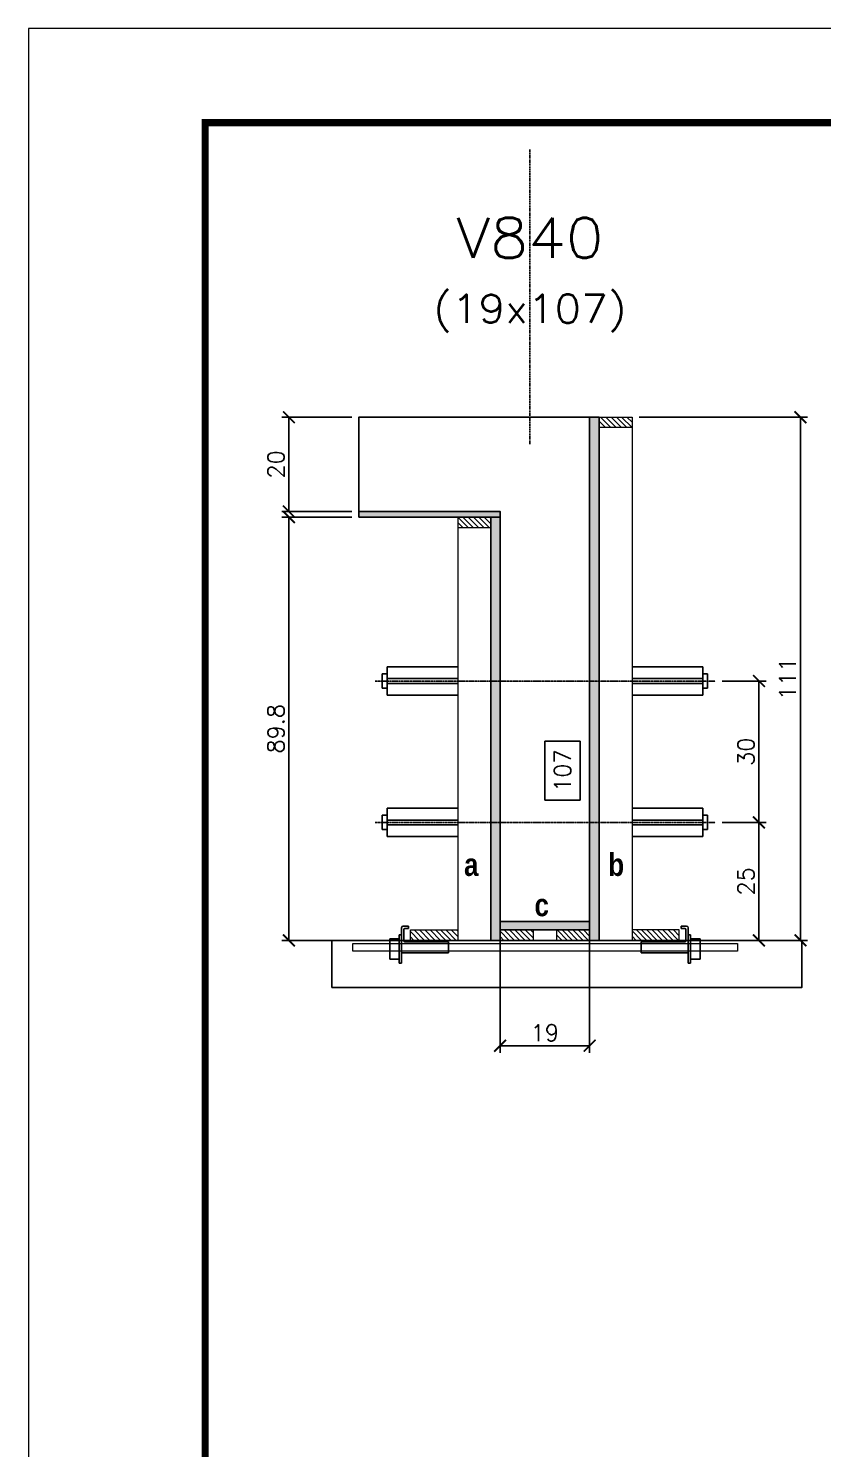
# Model space of a CAD drawing. Extents: x -20960 to -5926, y -2106 to 21915.
# Drawn here: x -12207 to -11870, y 8678 to 9281 of the extents above; entities that cross this region are included whole.
import ezdxf
from ezdxf.enums import TextEntityAlignment as Align

# ---------------------------------------------------------------- set-up
doc = ezdxf.new("R2010")
doc.units = 0
doc.linetypes.add('DASHED', pattern=[0.75, 0.5, -0.25])
doc.linetypes.add('HIDDEN', pattern=[0.375, 0.25, -0.125])
for name, color, linetype in [('barrote', 251, 'Continuous'), ('COTA', 241, 'Continuous'), ('Cota Seção (2x)', 4, 'Continuous'), ('detalhes', 4, 'Continuous'), ('Painéis', 200, 'Continuous'), ('presilha', 1, 'Continuous'), ('TENSOR', 3, 'Continuous'), ('Texto de Titulo', 7, 'Continuous'), ('Texto Qtd Sarr', 242, 'Continuous')]:
    doc.layers.add(name, color=color, linetype=linetype)
for name, color, linetype, lineweight in [('CONCRETO', 251, 'Continuous', 25), ('Folhas', 255, 'Continuous', 9), ('Hachura', 251, 'Continuous', 9), ('Madeira', 126, 'Continuous', 18), ('SARRAFO DE PRESSAO', 251, 'DASHED', 9), ('SCO-___-LAJ', 2, 'Continuous', 0), ('Texto Seção', 7, 'Continuous', 15)]:
    doc.layers.add(name, color=color, linetype=linetype, lineweight=lineweight)
doc.styles.add('Romans', font='romans.shx')
doc.styles.add('TECNICA', font='techb___.ttf', dxfattribs={"height": 10})
doc.dimstyles.new('Cota Seção (2x)', dxfattribs={"dimtxt": 7, "dimasz": 5, "dimexe": 3, "dimexo": 3, "dimgap": 2, "dimtad": 3, "dimdec": 1, "dimlfac": 0.5, "dimzin": 12, "dimdsep": 46, "dimtxsty": 'Romans', "dimblk": 'ARCHTICK', "dimcen": 0, "dimclrd": 4, "dimclre": 4, "dimclrt": 1, "dimadec": 1, "dimazin": 3, "dimtfac": 1, "dimtdec": 1, "dimtmove": 0, "dimatfit": 3, "dimldrblk": 'OBLIQUE', "dimfxl": 1, "dimtolj": 1, "dimtzin": 12, "dimarcsym": 0})
doc.dimstyles.new('Cota Seção interna', dxfattribs={"dimtxt": 7, "dimasz": 6, "dimexe": 0.18, "dimexo": 2, "dimgap": -4, "dimtad": 3, "dimdec": 1, "dimlfac": 0.5, "dimzin": 12, "dimdsep": 46, "dimtxsty": 'Romans', "dimblk": 'ARCHTICK', "dimcen": 0.09, "dimse1": 1, "dimse2": 1, "dimsd1": 1, "dimsd2": 1, "dimclrd": 180, "dimclre": 5, "dimclrt": 1, "dimadec": 0, "dimazin": 3, "dimtfac": 1, "dimtdec": 1, "dimtofl": 0, "dimtmove": 0, "dimatfit": 3, "dimldrblk": 'ARCHTICK', "dimfxl": 1, "dimtolj": 1, "dimtzin": 0, "dimarcsym": 0})
pattern_1 = [(315, (10949.8435, 664.421), (1.12253202, 1.12253202), [])]

# ---------------------------------------------------------------- blocks, each defined once
blk = doc.blocks.new('9999999999')
at = {"layer": 'Folhas'}
blk.add_lwpolyline([(98138.98, 34190.21), (99623.98, 34190.21), (99623.98, 35240.21), (98138.98, 35240.21)], close=True, dxfattribs=at)
at = {"layer": 'Folhas', "color": 30, "const_width": 3}
blk.add_lwpolyline([(98213.98, 34230.21), (99583.98, 34230.21), (99583.98, 35200.21), (98213.98, 35200.21)], close=True, dxfattribs=at)
blk = doc.blocks.new('titulo1')
at = {"layer": 'Defpoints', "color": 252, "linetype": 'HIDDEN', "ltscale": 2}
blk.add_line((0, 0), (0, 125), dxfattribs=at)
at = {"layer": 'Defpoints', "style": 'Romans', "oblique": 15}
blk.add_attdef('FOLHA', text='', height=10, dxfattribs=at).set_placement((0, 15.58), align=Align.MIDDLE_CENTER)
at = {"layer": 'Texto Qtd Sarr', "color": 3, "style": 'Romans', "oblique": 15}
for tag, height, p in [('TITULO', 17, (0, 71.45)), ('SEÇÃO', 12, (0, 41.55))]:
    blk.add_attdef(tag, text='', height=height, dxfattribs=at).set_placement(p, align=Align.MIDDLE_CENTER)
blk = doc.blocks.new('_ArchTick')
at = {"color": 0, "linetype": 'ByBlock', "const_width": 0.15}
blk.add_lwpolyline([(-0.5, -0.5), (0.5, 0.5)], dxfattribs=at)
blk = doc.blocks.new('*D1610')
at = {"layer": 'COTA', "color": 4, "lineweight": -2, "transparency": 16777216}
for p, q in [((-12069.78, 9073.66), (-12099.43, 9073.66)), ((-12096.43, 8894.06), (-12096.43, 9073.66)), ((-12047.78, 8894.06), (-12099.43, 8894.06))]:
    blk.add_line(p, q, dxfattribs=at)
at = {"layer": 'Defpoints', "color": 0, "transparency": 16777216}
for p in [(-12096.43, 9073.66), (-12066.78, 9073.66), (-12044.78, 8894.06)]:
    blk.add_point(p, dxfattribs=at)
at = {"layer": 'COTA', "color": 4, "lineweight": -2, "transparency": 16777216, "xscale": 5, "yscale": 5, "zscale": 5}
for p, rotation in [((-12096.43, 9073.66), 90), ((-12096.43, 8894.06), 270)]:
    blk.add_blockref('_ArchTick', p, dxfattribs=dict(at, rotation=rotation))
at = {"layer": 'COTA', "color": 1, "transparency": 16777216, "insert": (-12101.93, 8983.86), "char_height": 7, "attachment_point": 5, "rotation": 90, "style": 'Romans'}
blk.add_mtext('\\A1;89.8', dxfattribs=at)
blk = doc.blocks.new('_Oblique')
at = {"color": 0, "linetype": 'ByBlock', "lineweight": -2}
blk.add_line((-0.5, -0.5), (0.5, 0.5), dxfattribs=at)
blk = doc.blocks.new('*D1611')
at = {"layer": 'COTA', "color": 4, "lineweight": -2, "transparency": 16777216}
for p, q in [((-12069.78, 9116.06), (-12099.43, 9116.06)), ((-12096.43, 9116.06), (-12096.43, 9076.06)), ((-12069.78, 9076.06), (-12099.43, 9076.06))]:
    blk.add_line(p, q, dxfattribs=at)
at = {"layer": 'Defpoints', "color": 0, "transparency": 16777216}
for p in [(-12066.78, 9116.06), (-12096.43, 9076.06), (-12066.78, 9076.06)]:
    blk.add_point(p, dxfattribs=at)
at = {"layer": 'COTA', "color": 4, "lineweight": -2, "transparency": 16777216, "xscale": 5, "yscale": 5, "zscale": 5}
for p, rotation in [((-12096.43, 9116.06), 90), ((-12096.43, 9076.06), 270)]:
    blk.add_blockref('_ArchTick', p, dxfattribs=dict(at, rotation=rotation))
at = {"layer": 'COTA', "color": 1, "transparency": 16777216, "insert": (-12101.93, 9096.06), "char_height": 7, "attachment_point": 5, "rotation": 90, "style": 'Romans'}
blk.add_mtext('\\A1;20', dxfattribs=at)
blk = doc.blocks.new('*D1612')
at = {"layer": 'COTA', "color": 4, "lineweight": -2, "transparency": 16777216}
for p, q in [((-11947.79, 9116.06), (-11876.3, 9116.06)), ((-11879.3, 8894.06), (-11879.3, 9116.06)), ((-11927.78, 8894.06), (-11876.3, 8894.06))]:
    blk.add_line(p, q, dxfattribs=at)
at = {"layer": 'Defpoints', "color": 0, "transparency": 16777216}
for p in [(-11950.79, 9116.06), (-11879.3, 9116.06), (-11930.78, 8894.06)]:
    blk.add_point(p, dxfattribs=at)
at = {"layer": 'COTA', "color": 4, "lineweight": -2, "transparency": 16777216, "xscale": 5, "yscale": 5, "zscale": 5}
for p, rotation in [((-11879.3, 9116.06), 90), ((-11879.3, 8894.06), 270)]:
    blk.add_blockref('_ArchTick', p, dxfattribs=dict(at, rotation=rotation))
at = {"layer": 'COTA', "color": 1, "transparency": 16777216, "insert": (-11884.8, 9005.06), "char_height": 7, "attachment_point": 5, "rotation": 90, "style": 'Romans'}
blk.add_mtext('\\A1;111', dxfattribs=at)
blk = doc.blocks.new('*D1613')
at = {"layer": 'Cota Seção (2x)', "color": 180, "lineweight": -2, "transparency": 16777216}
for p, q in [((-11972.78, 8978.56), (-11987.78, 8978.56)), ((-11987.78, 8978.56), (-11987.78, 8953.56)), ((-11972.78, 8953.56), (-11972.78, 8978.56)), ((-11987.78, 8953.56), (-11972.78, 8953.56))]:
    blk.add_line(p, q, dxfattribs=at)
at = {"layer": 'Defpoints', "color": 0, "transparency": 16777216}
for p in [(-11968.79, 9116.06), (-11968.78, 9116.06), (-11968.78, 8902.06)]:
    blk.add_point(p, dxfattribs=at)
at = {"layer": 'Cota Seção (2x)', "color": 1, "transparency": 16777216, "insert": (-11980.28, 8966.06), "char_height": 7, "attachment_point": 5, "rotation": 90, "style": 'Romans'}
blk.add_mtext('\\A1;107', dxfattribs=at)
blk = doc.blocks.new('PRESILHA METÁLICA 1')
at = {"layer": 'presilha'}
for p, q in [((7.5, 10.64), (7.5, 19.86)), ((12, 21), (8.64, 21)), ((9, 11.57), (9, 18.93)), ((12, 19.5), (9.57, 19.5)), ((12, 21), (12, 19.5)), ((0, 13), (6, 13)), ((0, 13), (0, 0)), ((6, 15.5), (7.5, 15.5)), ((6, -2.5), (6, 15.5)), ((6, 13), (6, 0)), ((7.5, 15.5), (7.5, -2.5)), ((37.5, 11), (9.57, 11)), ((37.5, 11), (37.5, 4.1)), ((6, 0), (0, 0)), ((37.5, 4.1), (7.5, 4.1)), ((7.5, -2.5), (6, -2.5))]:
    blk.add_line(p, q, dxfattribs=at)
for centre, radius, start, end in [((8.64, 19.86), 1.14, 90, 180), ((9.57, 18.93), 0.57, 90, 180), ((9.57, 11.57), 0.57, 180, 270)]:
    blk.add_arc(centre, radius, start, end, dxfattribs=at)
blk = doc.blocks.new('*D1614')
at = {"layer": 'COTA', "color": 4, "lineweight": -2, "transparency": 16777216}
for p, q in [((-12006.78, 8895.46), (-12006.78, 8846.34)), ((-11968.78, 8895.46), (-11968.78, 8846.34)), ((-12006.78, 8849.34), (-11968.78, 8849.34))]:
    blk.add_line(p, q, dxfattribs=at)
at = {"layer": 'Defpoints', "color": 0, "transparency": 16777216}
for p in [(-12006.78, 8898.46), (-11968.78, 8898.46), (-11968.78, 8849.34)]:
    blk.add_point(p, dxfattribs=at)
at = {"layer": 'COTA', "color": 4, "lineweight": -2, "transparency": 16777216, "xscale": 5, "yscale": 5, "zscale": 5, "rotation": 180}
blk.add_blockref('_ArchTick', (-12006.78, 8849.34), dxfattribs=at)
at = {"layer": 'COTA', "color": 4, "lineweight": -2, "transparency": 16777216, "xscale": 5, "yscale": 5, "zscale": 5}
blk.add_blockref('_ArchTick', (-11968.78, 8849.34), dxfattribs=at)
at = {"layer": 'COTA', "color": 1, "transparency": 16777216, "insert": (-11987.78, 8854.84), "char_height": 7, "attachment_point": 5, "style": 'Romans'}
blk.add_mtext('\\A1;19', dxfattribs=at)
blk = doc.blocks.new('*D1615')
at = {"layer": 'COTA', "color": 4, "lineweight": -2, "transparency": 16777216}
for p, q in [((-11912.48, 8944.12), (-11893.92, 8944.12)), ((-11896.92, 8944.12), (-11896.92, 8894.06)), ((-11912.47, 8894.06), (-11893.92, 8894.06))]:
    blk.add_line(p, q, dxfattribs=at)
at = {"layer": 'Defpoints', "color": 0, "transparency": 16777216}
for p in [(-11915.48, 8944.12), (-11915.47, 8894.06), (-11896.92, 8894.06)]:
    blk.add_point(p, dxfattribs=at)
at = {"layer": 'COTA', "color": 4, "lineweight": -2, "transparency": 16777216, "xscale": 5, "yscale": 5, "zscale": 5}
for p, rotation in [((-11896.92, 8944.12), 90), ((-11896.92, 8894.06), 270)]:
    blk.add_blockref('_ArchTick', p, dxfattribs=dict(at, rotation=rotation))
at = {"layer": 'COTA', "color": 1, "transparency": 16777216, "insert": (-11902.42, 8919.09), "char_height": 7, "attachment_point": 5, "rotation": 90, "style": 'Romans'}
blk.add_mtext('\\A1;25', dxfattribs=at)
blk = doc.blocks.new('*D1642')
at = {"layer": 'COTA', "color": 4, "lineweight": -2, "transparency": 16777216}
for p, q in [((-11912.48, 9004.12), (-11893.92, 9004.12)), ((-11896.92, 8944.12), (-11896.92, 9004.12)), ((-11912.48, 8944.12), (-11893.92, 8944.12))]:
    blk.add_line(p, q, dxfattribs=at)
at = {"layer": 'Defpoints', "color": 0, "transparency": 16777216}
for p in [(-11915.48, 9004.12), (-11896.92, 9004.12), (-11915.48, 8944.12)]:
    blk.add_point(p, dxfattribs=at)
at = {"layer": 'COTA', "color": 4, "lineweight": -2, "transparency": 16777216, "xscale": 5, "yscale": 5, "zscale": 5}
for p, rotation in [((-11896.92, 9004.12), 90), ((-11896.92, 8944.12), 270)]:
    blk.add_blockref('_ArchTick', p, dxfattribs=dict(at, rotation=rotation))
at = {"layer": 'COTA', "color": 1, "transparency": 16777216, "insert": (-11902.42, 8974.12), "char_height": 7, "attachment_point": 5, "rotation": 90, "style": 'Romans'}
blk.add_mtext('\\A1;30', dxfattribs=at)

msp = doc.modelspace()

# ---------------------------------------------------------------- hatches: boundary and pattern name
at = {"layer": 'Hachura'}
h = msp.add_hatch(color=256, dxfattribs=at)
h.dxf.hatch_style = 1
h.paths.add_polyline_path([(-11964.79, 9116.06), (-11968.79, 9116.06), (-11968.78, 8894.06), (-11964.78, 8894.06)])
h = msp.add_hatch(dxfattribs=at)
h.set_pattern_fill('ANSI31', color=256, scale=0.5, angle=270, style=0)
h.set_pattern_definition([(315, (10949.8532, 808.421), (1.12253202, 1.12253202), [])])
h.paths.add_polyline_path([(-11964.79, 9111.66), (-11964.79, 9116.06), (-11950.79, 9116.06), (-11950.79, 9111.66)])
h = msp.add_hatch(color=256, dxfattribs=at)
h.dxf.hatch_style = 1
h.paths.add_polyline_path([(-12066.78, 9073.66), (-12066.78, 9076.06), (-12006.78, 9076.06), (-12006.78, 9073.66)])
h = msp.add_hatch(dxfattribs=at)
h.set_pattern_fill('ANSI31', color=256, scale=0.5, angle=270, style=0)
h.set_pattern_definition([(315, (10949.8435, 766.021), (1.12253202, 1.12253202), [])])
h.paths.add_polyline_path([(-12010.78, 9069.26), (-12010.78, 9073.66), (-12024.78, 9073.66), (-12024.78, 9069.26)])
h = msp.add_hatch(color=256, dxfattribs=at)
h.dxf.hatch_style = 1
h.paths.add_polyline_path([(-12010.78, 9073.66), (-12006.78, 9073.66), (-12006.78, 8894.06), (-12010.78, 8894.06)])
h = msp.add_hatch(color=256, dxfattribs=at)
h.dxf.hatch_style = 1
h.paths.add_polyline_path([(-12006.78, 8898.46), (-12006.78, 8902.06), (-11968.78, 8902.06), (-11968.78, 8898.46)])
h = msp.add_hatch(dxfattribs=at)
h.set_pattern_fill('ANSI31', color=256, scale=0.5, angle=270, style=0)
h.set_pattern_definition(pattern_1)
h.paths.add_polyline_path([(-12044.78, 8894.06), (-12044.78, 8898.46), (-12024.78, 8898.46), (-12024.78, 8894.06)])
h = msp.add_hatch(dxfattribs=at)
h.set_pattern_fill('ANSI31', color=256, scale=0.5, angle=270, style=0)
h.set_pattern_definition(pattern_1)
h.paths.add_polyline_path([(-12006.78, 8894.06), (-12006.78, 8898.46), (-11992.78, 8898.46), (-11992.78, 8894.06)])
h = msp.add_hatch(dxfattribs=at)
h.set_pattern_fill('ANSI31', color=256, scale=0.5, angle=270, style=0)
h.set_pattern_definition(pattern_1)
h.paths.add_polyline_path([(-11968.78, 8894.06), (-11968.78, 8898.46), (-11982.78, 8898.46), (-11982.78, 8894.06)])
h = msp.add_hatch(dxfattribs=at)
h.set_pattern_fill('ANSI31', color=256, scale=0.5, angle=270, style=0)
h.set_pattern_definition(pattern_1)
h.paths.add_polyline_path([(-11930.78, 8894.06), (-11930.78, 8898.46), (-11950.78, 8898.46), (-11950.78, 8894.06)])

# ---------------------------------------------------------------- linework, layer by layer
at = {"ltscale": 3}
for p, q in [((-12056.78, 9007.12), (-12056.78, 9001.12)), ((-12054.78, 9007.12), (-12056.78, 9007.12)), ((-12054.78, 9010.12), (-12054.78, 8998.12)), ((-12054.78, 9010.12), (-12024.78, 9010.12)), ((-12024.78, 9005.12), (-12054.78, 9005.12)), ((-11920.78, 9010.12), (-11950.78, 9010.12)), ((-11950.78, 9005.12), (-11920.78, 9005.12)), ((-11920.78, 9010.12), (-11920.78, 8998.12)), ((-11918.78, 9007.12), (-11920.78, 9007.12)), ((-11918.78, 9007.12), (-11918.78, 9001.12)), ((-12054.78, 9001.12), (-12056.78, 9001.12)), ((-12024.78, 9003.12), (-12054.78, 9003.12)), ((-12054.78, 8998.12), (-12024.78, 8998.12)), ((-11950.78, 9003.12), (-11920.78, 9003.12)), ((-11920.78, 8998.12), (-11950.78, 8998.12)), ((-11920.78, 9001.12), (-11918.78, 9001.12)), ((-12054.78, 8950.12), (-12054.78, 8938.12)), ((-12054.78, 8950.12), (-12024.78, 8950.12)), ((-11920.78, 8950.12), (-11950.78, 8950.12)), ((-11920.78, 8950.12), (-11920.78, 8938.12)), ((-12056.78, 8947.12), (-12056.78, 8941.12)), ((-12054.78, 8947.12), (-12056.78, 8947.12)), ((-12024.78, 8945.12), (-12054.78, 8945.12)), ((-11950.78, 8945.12), (-11920.78, 8945.12)), ((-11918.78, 8947.12), (-11920.78, 8947.12)), ((-11918.78, 8947.12), (-11918.78, 8941.12)), ((-12054.78, 8941.12), (-12056.78, 8941.12)), ((-12024.78, 8943.12), (-12054.78, 8943.12)), ((-12054.78, 8938.12), (-12024.78, 8938.12)), ((-11950.78, 8943.12), (-11920.78, 8943.12)), ((-11920.78, 8938.12), (-11950.78, 8938.12)), ((-11920.78, 8941.12), (-11918.78, 8941.12))]:
    msp.add_line(p, q, dxfattribs=at)
at = {"layer": 'barrote'}
msp.add_lwpolyline([(-12078.23, 8874.06), (-11878.65, 8874.06), (-11878.65, 8894.06), (-12078.23, 8894.06)], close=True, dxfattribs=at)
at = {"layer": 'CONCRETO'}
msp.add_lwpolyline([(-12066.78, 9076.06), (-12066.78, 9116.06), (-12006.78, 9116.06), (-12006.78, 9116.06), (-11968.78, 9116.06), (-11968.78, 9116.06), (-11968.78, 9116.06), (-11968.78, 8902.06), (-12006.78, 8902.06), (-12006.78, 9076.06)], close=True, dxfattribs=at)
at = {"layer": 'Madeira'}
for points in [[(-11964.79, 9111.66), (-11964.79, 9116.06), (-11950.79, 9116.06), (-11950.79, 9111.66)], [(-11964.79, 9116.06), (-11950.79, 9116.06), (-11950.78, 8894.06), (-11964.78, 8894.06)], [(-12010.78, 9069.26), (-12010.78, 9073.66), (-12024.78, 9073.66), (-12024.78, 9069.26)], [(-12010.78, 9073.66), (-12024.78, 9073.66), (-12024.78, 8894.06), (-12010.78, 8894.06)], [(-12044.78, 8894.06), (-12044.78, 8898.46), (-12024.78, 8898.46), (-12024.78, 8894.06)], [(-12006.78, 8894.06), (-12006.78, 8898.46), (-11992.78, 8898.46), (-11992.78, 8894.06)], [(-11968.78, 8894.06), (-11968.78, 8898.46), (-11982.78, 8898.46), (-11982.78, 8894.06)], [(-11930.78, 8894.06), (-11930.78, 8898.46), (-11950.78, 8898.46), (-11950.78, 8894.06)]]:
    msp.add_lwpolyline(points, close=True, dxfattribs=at)
at = {"layer": 'Painéis'}
for points in [[(-11964.79, 9116.06), (-11968.79, 9116.06), (-11968.78, 8894.06), (-11964.78, 8894.06)], [(-12066.78, 9073.66), (-12066.78, 9076.06), (-12006.78, 9076.06), (-12006.78, 9073.66)], [(-12010.78, 9073.66), (-12006.78, 9073.66), (-12006.78, 8894.06), (-12010.78, 8894.06)], [(-12006.78, 8898.46), (-12006.78, 8902.06), (-11968.78, 8902.06), (-11968.78, 8898.46)]]:
    msp.add_lwpolyline(points, close=True, dxfattribs=at)
at = {"layer": 'SCO-___-LAJ', "color": 1}
msp.add_lwpolyline([(-12069.23, 8892.73), (-11905.97, 8892.73), (-11905.97, 8889.53), (-12069.23, 8889.53)], close=True, dxfattribs=at)
at = {"layer": 'TENSOR', "linetype": 'HIDDEN', "ltscale": 0.5}
for p, q in [((-12059.78, 9004.12), (-11915.48, 9004.12)), ((-12059.78, 8944.12), (-11915.48, 8944.12))]:
    msp.add_line(p, q, dxfattribs=at)

# ---------------------------------------------------------------- block references
at = {"layer": 'presilha', "yscale": 0.6666666666666666, "zscale": 0.6666666666666666}
for p, xscale in [((-12053.64, 8886.1), 0.6666666666666666), ((-11921.91, 8886.1), -0.6666666666666666)]:
    msp.add_blockref('PRESILHA METÁLICA 1', p, dxfattribs=dict(at, xscale=xscale))
at = {"layer": 'SARRAFO DE PRESSAO', "color": 6, "linetype": 'ByBlock'}
msp.add_blockref('9999999999', (-110345.98, -25959.14), dxfattribs=at)
at = {"layer": 'Texto Seção'}
ref = msp.add_blockref('titulo1', (-11994.12, 9104.65), dxfattribs=at)
ref.add_attrib('TITULO', 'V840', dxfattribs={"layer": 'Texto de Titulo', "color": 7, "height": 17, "style": 'Romans', "width": 1.1}).set_placement((-11994.12, 9192.15), align=Align.MIDDLE_CENTER)
ref.add_attrib('SEÇÃO', '(19x107)', dxfattribs={"layer": 'Texto de Titulo', "color": 7, "height": 12, "style": 'Romans', "width": 1.1}).set_placement((-11994.12, 9162.15), align=Align.MIDDLE_CENTER)

# ---------------------------------------------------------------- texts
at = {"layer": 'detalhes', "style": 'TECNICA'}
for s, p in [('a', (-12022.08, 8921.4)), ('b', (-11960.85, 8921.39)), ('c', (-11992.18, 8904.3))]:
    msp.add_text(s, height=9.6, dxfattribs=at).set_placement(p)

# ---------------------------------------------------------------- dimensions: what is measured, and where the dimension line sits
at = {"layer": 'COTA'}
for base, p1, p2, picture, middle in [((-12096.43, 9076.06), (-12066.78, 9116.06), (-12066.78, 9076.06), '*D1611', (-12101.93, 9096.06)), ((-11879.3, 9116.06), (-11930.78, 8894.06), (-11950.79, 9116.06), '*D1612', (-11884.8, 9005.06)), ((-12096.43, 9073.66), (-12044.78, 8894.06), (-12066.78, 9073.66), '*D1610', (-12101.93, 8983.86)), ((-11896.92, 9004.12), (-11915.48, 8944.12), (-11915.48, 9004.12), '*D1642', (-11902.42, 8974.12)), ((-11896.92, 8894.06), (-11915.48, 8944.12), (-11915.47, 8894.06), '*D1615', (-11902.42, 8919.09))]:
    dim = msp.add_linear_dim(base=base, p1=p1, p2=p2, angle=90, dimstyle='Cota Seção (2x)', dxfattribs=at)
    dim.commit()
    dim.dimension.update_dxf_attribs({"geometry": picture, "text_midpoint": middle})
dim = msp.add_linear_dim(base=(-11968.78, 8849.34), p1=(-12006.78, 8898.46), p2=(-11968.78, 8898.46), dimstyle='Cota Seção (2x)', dxfattribs=at)
dim.commit()
dim.dimension.update_dxf_attribs({"geometry": '*D1614', "text_midpoint": (-11987.78, 8854.84)})
at = {"layer": 'Cota Seção (2x)'}
dim = msp.add_linear_dim(base=(-11968.78, 9116.06), p1=(-11968.78, 8902.06), p2=(-11968.79, 9116.06), angle=90, dimstyle='Cota Seção interna', dxfattribs=at)
dim.commit()
dim.dimension.update_dxf_attribs({"geometry": '*D1613', "text_midpoint": (-11968.78, 8966.06), "dimtype": 160})

doc.saveas('drawing.dxf')
